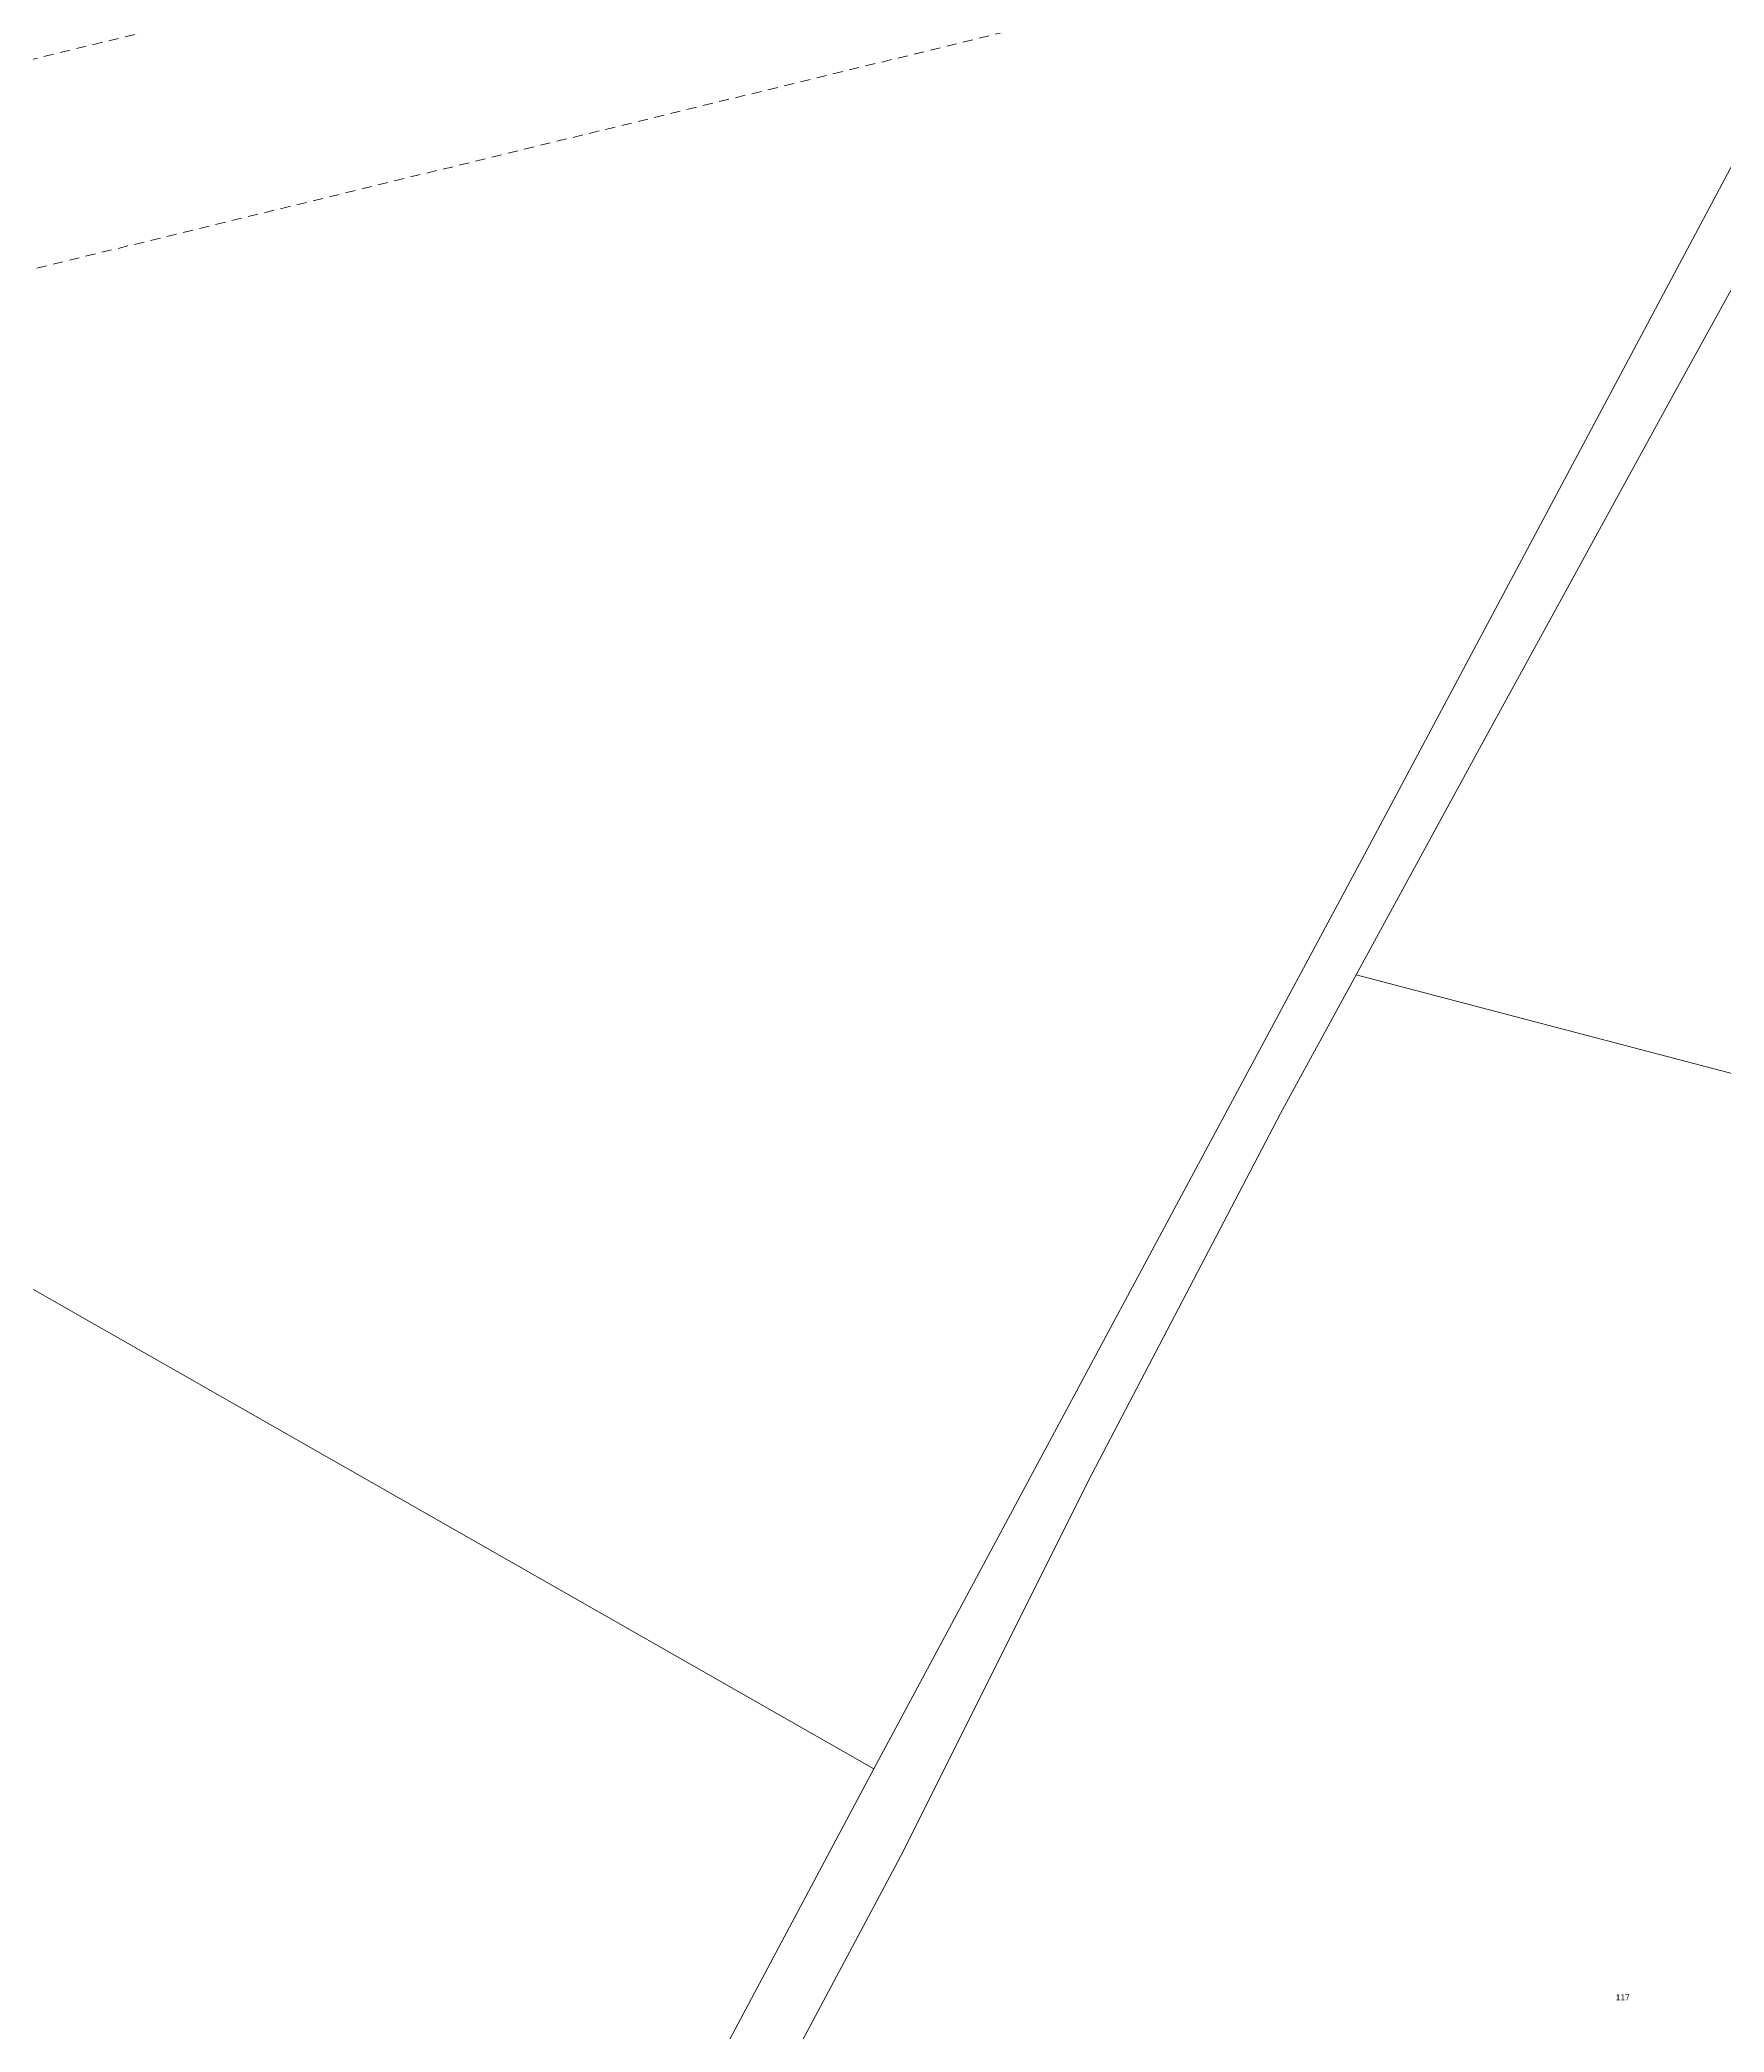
# Model space of a CAD drawing. Header units: metres. Extents: x 250871 to 255994, y 6164531 to 6169422.
# Drawn here: x 253033 to 253537, y 6167347 to 6167943 of the extents above; entities that cross this region are included whole.
import ezdxf

# ---------------------------------------------------------------- set-up
doc = ezdxf.new("R2010")
doc.units = ezdxf.units.M
doc.linetypes.add('Dash', pattern=[5, 3, -2])
doc.linetypes.add('DASHED', pattern=[19.05, 12.7, -6.35])
doc.layers.add('Cadastre Easements_SP_EXT', color=58, linetype='DASHED', lineweight=15)
doc.layers.add('Cadastre Land Parcels_SP_EXT', color=118, linetype='Continuous', lineweight=15)
doc.styles.get("Standard").update_dxf_attribs({"font": 'arial.ttf'})

msp = doc.modelspace()

# ---------------------------------------------------------------- linework, layer by layer
at = {"layer": 'Cadastre Easements_SP_EXT', "linetype": 'Dash'}
msp.add_lwpolyline([(251025.497, 6167384.602), (251737.662, 6167558.55), (251754.613, 6167562.689), (252123.746, 6167652.825), (252658.177, 6167783.295), (253595.994, 6168012.187), (253603.489, 6168026.24), (253623.557, 6168064.431), (253633.946, 6168084.203), (253537.51, 6168060.671), (252816.944, 6167884.806), (252580.616, 6167827.112), (252045.326, 6167696.428), (251746.376, 6167623.428), (251034.199, 6167449.479), (250913.502, 6167420.004), (250910.651, 6167356.556), (251025.497, 6167384.602)], close=True, dxfattribs=at)
at = {"layer": 'Cadastre Land Parcels_SP_EXT', "linetype": 'Continuous'}
msp.add_lwpolyline([(253282.393, 6167425.848), (253011.797, 6167580.117), (252743.626, 6167734.974), (252658.177, 6167783.295), (252585.115, 6167824.611), (252580.616, 6167827.112), (252409.249, 6167922.381), (252096.97, 6168092.791), (251438.911, 6168443.983), (251401.993, 6168472.555), (251377.362, 6168440.729), (251814.669, 6168199.942), (251823.297, 6168195.191), (251776.264, 6167846.024), (252045.326, 6167696.428), (252123.746, 6167652.825), (252934.004, 6167202.244), (252981.014, 6167290.53), (253157.934, 6167192.142), (253282.393, 6167425.848)], close=True, dxfattribs=at)
for points in [[(252096.97, 6168092.791), (252409.249, 6167922.381), (252580.616, 6167827.112), (252585.115, 6167824.611), (252658.177, 6167783.295), (252743.626, 6167734.974), (253011.797, 6167580.117), (253282.393, 6167425.848), (253429.813, 6167700.594), (253595.994, 6168012.187)], [(253620.767, 6168016.804), (253523.33, 6167840.076), (253463.564, 6167730.922), (253426.631, 6167663.238), (253693.429, 6167593.208), (253761.558, 6167852.849), (253763.747, 6167861.194), (253781.714, 6167929.667), (253854.628, 6167890.008), (253938.093, 6167844.611), (253961.957, 6167947.106)], [(253693.429, 6167593.208), (253426.631, 6167663.238), (253404.025, 6167621.867), (253346.392, 6167511.639), (253291.232, 6167401.18), (253233.137, 6167292.237), (253281.922, 6167279.448), (253341.322, 6167263.878), (253385.1, 6167252.402), (253428.862, 6167240.929), (253476.326, 6167228.488), (253512.571, 6167218.987), (253522.718, 6167216.335), (253550.961, 6167208.953)]]:
    msp.add_lwpolyline(points, dxfattribs=at)

# ---------------------------------------------------------------- texts
at = {"layer": 'Cadastre Land Parcels_SP_EXT'}
msp.add_text('117', height=1.8, dxfattribs=at).set_placement((253504.25, 6167356.642))

doc.saveas('drawing.dxf')
